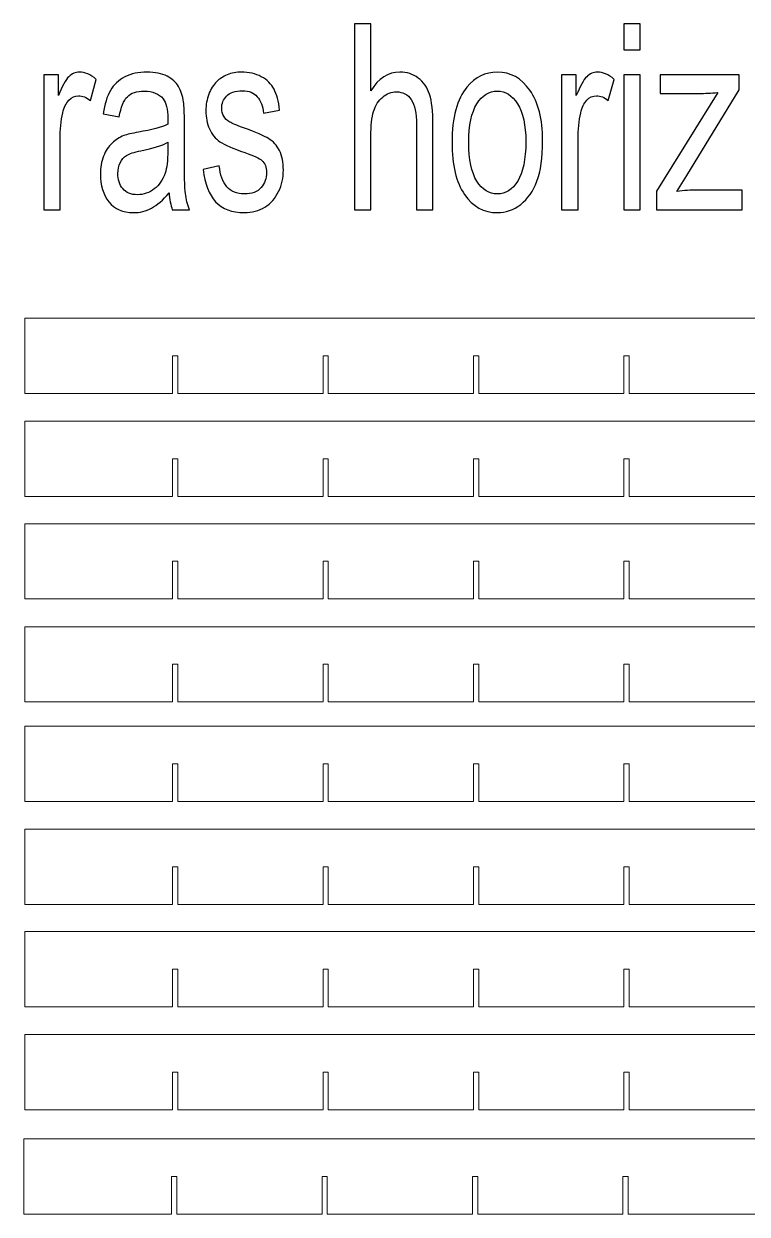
# Model space of a CAD drawing. Header units: millimetres. Extents: x -2444 to 3336, y -980 to 1690.
# Drawn here: x 0 to 481, y 807 to 1598 of the extents above; entities that cross this region are included whole.
import ezdxf

# ---------------------------------------------------------------- set-up
doc = ezdxf.new("R2010")
doc.units = ezdxf.units.MM
doc.header["$MEASUREMENT"] = 0
doc.layers.add('Camada 1', color=7, linetype='Continuous')

msp = doc.modelspace()

# ---------------------------------------------------------------- linework, layer by layer
at = {"layer": 'Camada 1', "color": 250}
for points, knots in [([(219.6693, 1474.3591), (219.6693, 1474.3591), (219.6693, 1597.9827), (219.6693, 1597.9827), (219.6693, 1597.9827), (219.6693, 1597.9827), (230.5703, 1597.9827), (230.5703, 1597.9827), (230.5703, 1597.9827), (230.5703, 1597.9827), (230.5703, 1553.4943), (230.5703, 1553.4943), (230.5703, 1553.4943), (235.6287, 1561.7532), (242.0083, 1565.8682), (249.7299, 1565.8682), (249.7299, 1565.8682), (254.4578, 1565.8682), (258.5664, 1564.5733), (262.0762, 1561.9546), (262.0762, 1561.9546), (265.5654, 1559.336), (268.0636, 1555.7389), (269.5708, 1551.1347), (269.5708, 1551.1347), (271.0779, 1546.5304), (271.8211, 1539.8255), (271.8211, 1531.0775), (271.8211, 1531.0775), (271.8211, 1531.0775), (271.8211, 1474.3591), (271.8211, 1474.3591), (271.8211, 1474.3591), (271.8211, 1474.3591), (260.92, 1474.3591), (260.92, 1474.3591), (260.92, 1474.3591), (260.92, 1474.3591), (260.92, 1531.0199), (260.92, 1531.0199), (260.92, 1531.0199), (260.92, 1538.5881), (259.7432, 1544.1132), (257.4102, 1547.5664), (257.4102, 1547.5664), (255.0566, 1551.0196), (251.7532, 1552.7462), (247.4588, 1552.7462), (247.4588, 1552.7462), (244.2587, 1552.7462), (241.2444, 1551.5951), (238.4159, 1549.2642), (238.4159, 1549.2642), (235.5873, 1546.9333), (233.5847, 1543.7679), (232.3666, 1539.768), (232.3666, 1539.768), (231.1691, 1535.7968), (230.5703, 1530.3005), (230.5703, 1523.2791), (230.5703, 1523.2791), (230.5703, 1523.2791), (230.5703, 1474.3591), (230.5703, 1474.3591), (230.5703, 1474.3591), (230.5703, 1474.3591), (219.6693, 1474.3591), (219.6693, 1474.3591)], [0, 0, 0, 0, 0.05555556, 0.05555556, 0.05555556, 0.05555556, 0.11111111, 0.11111111, 0.11111111, 0.11111111, 0.16666667, 0.16666667, 0.16666667, 0.16666667, 0.22222222, 0.22222222, 0.22222222, 0.22222222, 0.27777778, 0.27777778, 0.27777778, 0.27777778, 0.33333333, 0.33333333, 0.33333333, 0.33333333, 0.38888889, 0.38888889, 0.38888889, 0.38888889, 0.44444444, 0.44444444, 0.44444444, 0.44444444, 0.5, 0.5, 0.5, 0.5, 0.55555556, 0.55555556, 0.55555556, 0.55555556, 0.61111111, 0.61111111, 0.61111111, 0.61111111, 0.66666667, 0.66666667, 0.66666667, 0.66666667, 0.72222222, 0.72222222, 0.72222222, 0.72222222, 0.77777778, 0.77777778, 0.77777778, 0.77777778, 0.83333333, 0.83333333, 0.83333333, 0.83333333, 0.88888889, 0.88888889, 0.88888889, 0.88888889, 1, 1, 1, 1]), ([(398.7116, 1580.7169), (398.7116, 1580.7169), (398.7116, 1597.9827), (398.7116, 1597.9827), (398.7116, 1597.9827), (398.7116, 1597.9827), (409.6127, 1597.9827), (409.6127, 1597.9827), (409.6127, 1597.9827), (409.6127, 1597.9827), (409.6127, 1580.7169), (409.6127, 1580.7169), (409.6127, 1580.7169), (409.6127, 1580.7169), (398.7116, 1580.7169), (398.7116, 1580.7169)], [0, 0, 0, 0, 0.2, 0.2, 0.2, 0.2, 0.4, 0.4, 0.4, 0.4, 0.6, 0.6, 0.6, 0.6, 1, 1, 1, 1]), ([(13.0438, 1474.3591), (13.0438, 1474.3591), (13.0438, 1563.969), (13.0438, 1563.969), (13.0438, 1563.969), (13.0438, 1563.969), (22.8301, 1563.969), (22.8301, 1563.969), (22.8301, 1563.969), (22.8301, 1563.969), (22.8301, 1550.2426), (22.8301, 1550.2426), (22.8301, 1550.2426), (25.3282, 1556.6022), (27.6406, 1560.8036), (29.7671, 1562.8179), (29.7671, 1562.8179), (31.8936, 1564.861), (34.2267, 1565.8682), (36.7661, 1565.8682), (36.7661, 1565.8682), (40.4411, 1565.8682), (44.178, 1564.2567), (47.9769, 1561.0625), (47.9769, 1561.0625), (47.9769, 1561.0625), (44.0954, 1547.0484), (44.0954, 1547.0484), (44.0954, 1547.0484), (41.4527, 1549.1203), (38.81, 1550.1563), (36.1673, 1550.1563), (36.1673, 1550.1563), (33.793, 1550.1563), (31.6666, 1549.1491), (29.7877, 1547.1635), (29.7877, 1547.1635), (27.909, 1545.1779), (26.567, 1542.4154), (25.7618, 1538.8759), (25.7618, 1538.8759), (24.5437, 1533.4947), (23.9449, 1527.5955), (23.9449, 1521.1784), (23.9449, 1521.1784), (23.9449, 1521.1784), (23.9449, 1474.3591), (23.9449, 1474.3591), (23.9449, 1474.3591), (23.9449, 1474.3591), (13.0438, 1474.3591), (13.0438, 1474.3591)], [0, 0, 0, 0, 0.07142857, 0.07142857, 0.07142857, 0.07142857, 0.14285714, 0.14285714, 0.14285714, 0.14285714, 0.21428571, 0.21428571, 0.21428571, 0.21428571, 0.28571429, 0.28571429, 0.28571429, 0.28571429, 0.35714286, 0.35714286, 0.35714286, 0.35714286, 0.42857143, 0.42857143, 0.42857143, 0.42857143, 0.5, 0.5, 0.5, 0.5, 0.57142857, 0.57142857, 0.57142857, 0.57142857, 0.64285714, 0.64285714, 0.64285714, 0.64285714, 0.71428571, 0.71428571, 0.71428571, 0.71428571, 0.78571429, 0.78571429, 0.78571429, 0.78571429, 0.85714286, 0.85714286, 0.85714286, 0.85714286, 1, 1, 1, 1]), ([(96.4125, 1485.5819), (92.3658, 1480.7762), (88.4637, 1477.4094), (84.7268, 1475.4238), (84.7268, 1475.4238), (80.9899, 1473.4383), (76.9845, 1472.4599), (72.6901, 1472.4599), (72.6901, 1472.4599), (65.6292, 1472.4599), (60.1993, 1474.8483), (56.4004, 1479.654), (56.4004, 1479.654), (52.6015, 1484.4309), (50.7021, 1490.5602), (50.7021, 1498.0133), (50.7021, 1498.0133), (50.7021, 1502.3874), (51.4248, 1506.3873), (52.8494, 1510.0131), (52.8494, 1510.0131), (54.2945, 1513.639), (56.1734, 1516.5166), (58.4857, 1518.7036), (58.4857, 1518.7036), (60.8187, 1520.8906), (63.4201, 1522.5597), (66.3312, 1523.6819), (66.3312, 1523.6819), (68.4783, 1524.4589), (71.7198, 1525.2071), (76.0348, 1525.9553), (76.0348, 1525.9553), (84.83, 1527.3941), (91.3336, 1529.1495), (95.4834, 1531.1638), (95.4834, 1531.1638), (95.5247, 1533.2357), (95.5453, 1534.5594), (95.5453, 1535.1062), (95.5453, 1535.1062), (95.5453, 1541.2643), (94.513, 1545.6096), (92.4484, 1548.1419), (92.4484, 1548.1419), (89.6612, 1551.5663), (85.5113, 1553.2641), (80.0195, 1553.2641), (80.0195, 1553.2641), (74.8786, 1553.2641), (71.0798, 1551.998), (68.6435, 1549.4944), (68.6435, 1549.4944), (66.1867, 1546.9909), (64.3905, 1542.5593), (63.2136, 1536.1709), (63.2136, 1536.1709), (63.2136, 1536.1709), (52.5603, 1538.2428), (52.5603, 1538.2428), (52.5603, 1538.2428), (53.5307, 1544.6024), (55.1204, 1549.7534), (57.3501, 1553.667), (57.3501, 1553.667), (59.5799, 1557.5806), (62.8007, 1560.5733), (67.0125, 1562.7028), (67.0125, 1562.7028), (71.2036, 1564.8035), (76.0967, 1565.8682), (81.6299, 1565.8682), (81.6299, 1565.8682), (87.1218, 1565.8682), (91.602, 1564.9761), (95.0498, 1563.1632), (95.0498, 1563.1632), (98.477, 1561.3503), (101.0165, 1559.1057), (102.6269, 1556.372), (102.6269, 1556.372), (104.2373, 1553.6382), (105.3729, 1550.185), (106.0335, 1546.0125), (106.0335, 1546.0125), (106.3845, 1543.4226), (106.5703, 1538.7608), (106.5703, 1532.0559), (106.5703, 1532.0559), (106.5703, 1532.0559), (106.5703, 1511.9124), (106.5703, 1511.9124), (106.5703, 1511.9124), (106.5703, 1497.8407), (106.7974, 1488.9488), (107.2516, 1485.179), (107.2516, 1485.179), (107.6852, 1481.4093), (108.5936, 1477.8123), (109.915, 1474.3591), (109.915, 1474.3591), (109.915, 1474.3591), (98.5184, 1474.3591), (98.5184, 1474.3591), (98.5184, 1474.3591), (97.4241, 1477.5533), (96.7221, 1481.2942), (96.4125, 1485.5819)], [0, 0, 0, 0, 0.03571429, 0.03571429, 0.03571429, 0.03571429, 0.07142857, 0.07142857, 0.07142857, 0.07142857, 0.10714286, 0.10714286, 0.10714286, 0.10714286, 0.14285714, 0.14285714, 0.14285714, 0.14285714, 0.17857143, 0.17857143, 0.17857143, 0.17857143, 0.21428571, 0.21428571, 0.21428571, 0.21428571, 0.25, 0.25, 0.25, 0.25, 0.28571429, 0.28571429, 0.28571429, 0.28571429, 0.32142857, 0.32142857, 0.32142857, 0.32142857, 0.35714286, 0.35714286, 0.35714286, 0.35714286, 0.39285714, 0.39285714, 0.39285714, 0.39285714, 0.42857143, 0.42857143, 0.42857143, 0.42857143, 0.46428571, 0.46428571, 0.46428571, 0.46428571, 0.5, 0.5, 0.5, 0.5, 0.53571429, 0.53571429, 0.53571429, 0.53571429, 0.57142857, 0.57142857, 0.57142857, 0.57142857, 0.60714286, 0.60714286, 0.60714286, 0.60714286, 0.64285714, 0.64285714, 0.64285714, 0.64285714, 0.67857143, 0.67857143, 0.67857143, 0.67857143, 0.71428571, 0.71428571, 0.71428571, 0.71428571, 0.75, 0.75, 0.75, 0.75, 0.78571429, 0.78571429, 0.78571429, 0.78571429, 0.82142857, 0.82142857, 0.82142857, 0.82142857, 0.85714286, 0.85714286, 0.85714286, 0.85714286, 0.89285714, 0.89285714, 0.89285714, 0.89285714, 0.92857143, 0.92857143, 0.92857143, 0.92857143, 1, 1, 1, 1]), ([(118.9785, 1501.1212), (118.9785, 1501.1212), (129.7558, 1503.5384), (129.7558, 1503.5384), (129.7558, 1503.5384), (130.3545, 1497.5241), (132.0475, 1492.9199), (134.8141, 1489.6969), (134.8141, 1489.6969), (137.5806, 1486.5028), (141.4621, 1484.8913), (146.4171, 1484.8913), (146.4171, 1484.8913), (151.4341, 1484.8913), (155.1504, 1486.3013), (157.5867, 1489.1502), (157.5867, 1489.1502), (160.0022, 1491.9703), (161.2203, 1495.3084), (161.2203, 1499.1356), (161.2203, 1499.1356), (161.2203, 1502.56), (160.1261, 1505.265), (157.9583, 1507.2218), (157.9583, 1507.2218), (156.4305, 1508.5743), (152.7141, 1510.2721), (146.8094, 1512.3728), (146.8094, 1512.3728), (138.8401, 1515.1641), (133.3276, 1517.5813), (130.2307, 1519.6245), (130.2307, 1519.6245), (127.1544, 1521.6964), (124.8214, 1524.5165), (123.2317, 1528.1423), (123.2317, 1528.1423), (121.6419, 1531.7393), (120.8367, 1535.7393), (120.8367, 1540.1133), (120.8367, 1540.1133), (120.8367, 1544.1132), (121.4973, 1547.7966), (122.7981, 1551.1922), (122.7981, 1551.1922), (124.1195, 1554.5878), (125.895, 1557.4079), (128.1454, 1559.6525), (128.1454, 1559.6525), (129.8383, 1561.3791), (132.1507, 1562.8467), (135.0618, 1564.0553), (135.0618, 1564.0553), (137.9935, 1565.2639), (141.1111, 1565.8682), (144.4558, 1565.8682), (144.4558, 1565.8682), (149.4934, 1565.8682), (153.9117, 1564.861), (157.7105, 1562.8179), (157.7105, 1562.8179), (161.53, 1560.8036), (164.3379, 1558.041), (166.1547, 1554.5878), (166.1547, 1554.5878), (167.951, 1551.1059), (169.2103, 1546.4729), (169.8916, 1540.66), (169.8916, 1540.66), (169.8916, 1540.66), (159.2383, 1538.5881), (159.2383, 1538.5881), (159.2383, 1538.5881), (158.7634, 1543.2499), (157.3595, 1546.9045), (155.0472, 1549.5232), (155.0472, 1549.5232), (152.7348, 1552.1418), (149.4727, 1553.4368), (145.2403, 1553.4368), (145.2403, 1553.4368), (140.2646, 1553.4368), (136.6928, 1552.2857), (134.5663, 1549.9836), (134.5663, 1549.9836), (132.4398, 1547.6815), (131.3662, 1544.9765), (131.3662, 1541.8974), (131.3662, 1541.8974), (131.3662, 1539.9406), (131.7997, 1538.1565), (132.6875, 1536.5738), (132.6875, 1536.5738), (133.5753, 1534.9623), (134.9586, 1533.6098), (136.858, 1532.5451), (136.858, 1532.5451), (137.9523, 1531.9696), (141.1318, 1530.6746), (146.4584, 1528.6603), (146.4584, 1528.6603), (154.1387, 1525.8114), (159.5067, 1523.4517), (162.5623, 1521.6388), (162.5623, 1521.6388), (165.6179, 1519.8259), (168.0129, 1517.1497), (169.7471, 1513.6965), (169.7471, 1513.6965), (171.5021, 1510.2146), (172.3692, 1505.8981), (172.3692, 1500.7183), (172.3692, 1500.7183), (172.3692, 1495.6825), (171.3162, 1490.9343), (169.1897, 1486.474), (169.1897, 1486.474), (167.0632, 1482.0136), (164.0076, 1478.5605), (160.0229, 1476.1145), (160.0229, 1476.1145), (156.0176, 1473.6685), (151.496, 1472.4599), (146.4584, 1472.4599), (146.4584, 1472.4599), (138.1174, 1472.4599), (131.7378, 1474.8771), (127.3609, 1479.6827), (127.3609, 1479.6827), (122.9839, 1484.5172), (120.1967, 1491.6537), (118.9785, 1501.1212)], [0, 0, 0, 0, 0.02941176, 0.02941176, 0.02941176, 0.02941176, 0.05882353, 0.05882353, 0.05882353, 0.05882353, 0.08823529, 0.08823529, 0.08823529, 0.08823529, 0.11764706, 0.11764706, 0.11764706, 0.11764706, 0.14705882, 0.14705882, 0.14705882, 0.14705882, 0.17647059, 0.17647059, 0.17647059, 0.17647059, 0.20588235, 0.20588235, 0.20588235, 0.20588235, 0.23529412, 0.23529412, 0.23529412, 0.23529412, 0.26470588, 0.26470588, 0.26470588, 0.26470588, 0.29411765, 0.29411765, 0.29411765, 0.29411765, 0.32352941, 0.32352941, 0.32352941, 0.32352941, 0.35294118, 0.35294118, 0.35294118, 0.35294118, 0.38235294, 0.38235294, 0.38235294, 0.38235294, 0.41176471, 0.41176471, 0.41176471, 0.41176471, 0.44117647, 0.44117647, 0.44117647, 0.44117647, 0.47058824, 0.47058824, 0.47058824, 0.47058824, 0.5, 0.5, 0.5, 0.5, 0.52941176, 0.52941176, 0.52941176, 0.52941176, 0.55882353, 0.55882353, 0.55882353, 0.55882353, 0.58823529, 0.58823529, 0.58823529, 0.58823529, 0.61764706, 0.61764706, 0.61764706, 0.61764706, 0.64705882, 0.64705882, 0.64705882, 0.64705882, 0.67647059, 0.67647059, 0.67647059, 0.67647059, 0.70588235, 0.70588235, 0.70588235, 0.70588235, 0.73529412, 0.73529412, 0.73529412, 0.73529412, 0.76470588, 0.76470588, 0.76470588, 0.76470588, 0.79411765, 0.79411765, 0.79411765, 0.79411765, 0.82352941, 0.82352941, 0.82352941, 0.82352941, 0.85294118, 0.85294118, 0.85294118, 0.85294118, 0.88235294, 0.88235294, 0.88235294, 0.88235294, 0.91176471, 0.91176471, 0.91176471, 0.91176471, 0.94117647, 0.94117647, 0.94117647, 0.94117647, 1, 1, 1, 1]), ([(284.4771, 1519.164), (284.4771, 1535.7105), (287.7805, 1547.9693), (294.4079, 1555.9403), (294.4079, 1555.9403), (299.9204, 1562.5589), (306.6716, 1565.8682), (314.6204, 1565.8682), (314.6204, 1565.8682), (323.4362, 1565.8682), (330.6624, 1561.8395), (336.2781, 1553.7821), (336.2781, 1553.7821), (341.8731, 1545.7535), (344.681, 1534.617), (344.681, 1520.4302), (344.681, 1520.4302), (344.681, 1508.9196), (343.4422, 1499.8838), (340.9647, 1493.294), (340.9647, 1493.294), (338.4871, 1486.7042), (334.8741, 1481.582), (330.1255, 1477.9274), (330.1255, 1477.9274), (325.3976, 1474.2728), (320.2154, 1472.4599), (314.6204, 1472.4599), (314.6204, 1472.4599), (305.6187, 1472.4599), (298.3513, 1476.4598), (292.7975, 1484.4884), (292.7975, 1484.4884), (287.2437, 1492.517), (284.4771, 1504.0852), (284.4771, 1519.164)], [0, 0, 0, 0, 0.1, 0.1, 0.1, 0.1, 0.2, 0.2, 0.2, 0.2, 0.3, 0.3, 0.3, 0.3, 0.4, 0.4, 0.4, 0.4, 0.5, 0.5, 0.5, 0.5, 0.6, 0.6, 0.6, 0.6, 0.7, 0.7, 0.7, 0.7, 0.8, 0.8, 0.8, 0.8, 1, 1, 1, 1]), ([(357.337, 1474.3591), (357.337, 1474.3591), (357.337, 1563.969), (357.337, 1563.969), (357.337, 1563.969), (357.337, 1563.969), (367.1232, 1563.969), (367.1232, 1563.969), (367.1232, 1563.969), (367.1232, 1563.969), (367.1232, 1550.2426), (367.1232, 1550.2426), (367.1232, 1550.2426), (369.6214, 1556.6022), (371.9338, 1560.8036), (374.0602, 1562.8179), (374.0602, 1562.8179), (376.1868, 1564.861), (378.5198, 1565.8682), (381.0593, 1565.8682), (381.0593, 1565.8682), (384.7343, 1565.8682), (388.4712, 1564.2567), (392.2701, 1561.0625), (392.2701, 1561.0625), (392.2701, 1561.0625), (388.3886, 1547.0484), (388.3886, 1547.0484), (388.3886, 1547.0484), (385.7459, 1549.1203), (383.1032, 1550.1563), (380.4605, 1550.1563), (380.4605, 1550.1563), (378.0862, 1550.1563), (375.9597, 1549.1491), (374.0809, 1547.1635), (374.0809, 1547.1635), (372.2022, 1545.1779), (370.8601, 1542.4154), (370.0549, 1538.8759), (370.0549, 1538.8759), (368.8368, 1533.4947), (368.2381, 1527.5955), (368.2381, 1521.1784), (368.2381, 1521.1784), (368.2381, 1521.1784), (368.2381, 1474.3591), (368.2381, 1474.3591), (368.2381, 1474.3591), (368.2381, 1474.3591), (357.337, 1474.3591), (357.337, 1474.3591)], [0, 0, 0, 0, 0.07142857, 0.07142857, 0.07142857, 0.07142857, 0.14285714, 0.14285714, 0.14285714, 0.14285714, 0.21428571, 0.21428571, 0.21428571, 0.21428571, 0.28571429, 0.28571429, 0.28571429, 0.28571429, 0.35714286, 0.35714286, 0.35714286, 0.35714286, 0.42857143, 0.42857143, 0.42857143, 0.42857143, 0.5, 0.5, 0.5, 0.5, 0.57142857, 0.57142857, 0.57142857, 0.57142857, 0.64285714, 0.64285714, 0.64285714, 0.64285714, 0.71428571, 0.71428571, 0.71428571, 0.71428571, 0.78571429, 0.78571429, 0.78571429, 0.78571429, 0.85714286, 0.85714286, 0.85714286, 0.85714286, 1, 1, 1, 1]), ([(398.7116, 1474.3591), (398.7116, 1474.3591), (398.7116, 1563.969), (398.7116, 1563.969), (398.7116, 1563.969), (398.7116, 1563.969), (409.6127, 1563.969), (409.6127, 1563.969), (409.6127, 1563.969), (409.6127, 1563.969), (409.6127, 1474.3591), (409.6127, 1474.3591), (409.6127, 1474.3591), (409.6127, 1474.3591), (398.7116, 1474.3591), (398.7116, 1474.3591)], [0, 0, 0, 0, 0.2, 0.2, 0.2, 0.2, 0.4, 0.4, 0.4, 0.4, 0.6, 0.6, 0.6, 0.6, 1, 1, 1, 1]), ([(420.4725, 1474.3591), (420.4725, 1474.3591), (420.4725, 1486.733), (420.4725, 1486.733), (420.4725, 1486.733), (420.4725, 1486.733), (461.1865, 1552.2282), (461.1865, 1552.2282), (461.1865, 1552.2282), (456.5618, 1551.8829), (452.4945, 1551.7102), (448.9847, 1551.7102), (448.9847, 1551.7102), (448.9847, 1551.7102), (422.95, 1551.7102), (422.95, 1551.7102), (422.95, 1551.7102), (422.95, 1551.7102), (422.95, 1563.969), (422.95, 1563.969), (422.95, 1563.969), (422.95, 1563.969), (475.3497, 1563.969), (475.3497, 1563.969), (475.3497, 1563.969), (475.3497, 1563.969), (475.3497, 1553.9835), (475.3497, 1553.9835), (475.3497, 1553.9835), (475.3497, 1553.9835), (440.4992, 1497.1788), (440.4992, 1497.1788), (440.4992, 1497.1788), (440.4992, 1497.1788), (433.8305, 1486.6179), (433.8305, 1486.6179), (433.8305, 1486.6179), (438.7236, 1487.1934), (443.307, 1487.4812), (447.5807, 1487.4812), (447.5807, 1487.4812), (447.5807, 1487.4812), (477.3317, 1487.4812), (477.3317, 1487.4812), (477.3317, 1487.4812), (477.3317, 1487.4812), (477.3317, 1474.3591), (477.3317, 1474.3591), (477.3317, 1474.3591), (477.3317, 1474.3591), (420.4725, 1474.3591), (420.4725, 1474.3591)], [0, 0, 0, 0, 0.07142857, 0.07142857, 0.07142857, 0.07142857, 0.14285714, 0.14285714, 0.14285714, 0.14285714, 0.21428571, 0.21428571, 0.21428571, 0.21428571, 0.28571429, 0.28571429, 0.28571429, 0.28571429, 0.35714286, 0.35714286, 0.35714286, 0.35714286, 0.42857143, 0.42857143, 0.42857143, 0.42857143, 0.5, 0.5, 0.5, 0.5, 0.57142857, 0.57142857, 0.57142857, 0.57142857, 0.64285714, 0.64285714, 0.64285714, 0.64285714, 0.71428571, 0.71428571, 0.71428571, 0.71428571, 0.78571429, 0.78571429, 0.78571429, 0.78571429, 0.85714286, 0.85714286, 0.85714286, 0.85714286, 1, 1, 1, 1]), ([(295.626, 1519.1353), (295.626, 1507.6822), (297.4222, 1499.1068), (301.0146, 1493.4379), (301.0146, 1493.4379), (304.6277, 1487.7401), (309.1492, 1484.8913), (314.6204, 1484.8913), (314.6204, 1484.8913), (320.0296, 1484.8913), (324.5305, 1487.7401), (328.1435, 1493.4667), (328.1435, 1493.4667), (331.7359, 1499.1932), (333.5321, 1507.9124), (333.5321, 1519.6245), (333.5321, 1519.6245), (333.5321, 1530.6746), (331.7153, 1539.0486), (328.1022, 1544.7175), (328.1022, 1544.7175), (324.4892, 1550.4153), (319.9883, 1553.2641), (314.6204, 1553.2641), (314.6204, 1553.2641), (309.1492, 1553.2641), (304.6277, 1550.444), (301.0146, 1544.7751), (301.0146, 1544.7751), (297.4222, 1539.1061), (295.626, 1530.5595), (295.626, 1519.1353)], [0, 0, 0, 0, 0.11111111, 0.11111111, 0.11111111, 0.11111111, 0.22222222, 0.22222222, 0.22222222, 0.22222222, 0.33333333, 0.33333333, 0.33333333, 0.33333333, 0.44444444, 0.44444444, 0.44444444, 0.44444444, 0.55555556, 0.55555556, 0.55555556, 0.55555556, 0.66666667, 0.66666667, 0.66666667, 0.66666667, 0.77777778, 0.77777778, 0.77777778, 0.77777778, 1, 1, 1, 1]), ([(95.5453, 1519.2504), (91.5813, 1517.0058), (85.6353, 1515.1066), (77.7071, 1513.5526), (77.7071, 1513.5526), (73.2063, 1512.6606), (70.0268, 1511.6534), (68.1687, 1510.5311), (68.1687, 1510.5311), (66.3105, 1509.4088), (64.8859, 1507.7686), (63.8743, 1505.6391), (63.8743, 1505.6391), (62.8626, 1503.4809), (62.3465, 1501.0924), (62.3465, 1498.445), (62.3465, 1498.445), (62.3465, 1494.4451), (63.4408, 1491.0782), (65.6499, 1488.402), (65.6499, 1488.402), (67.859, 1485.7258), (71.0798, 1484.3733), (75.3122, 1484.3733), (75.3122, 1484.3733), (79.5034, 1484.3733), (83.2403, 1485.6395), (86.523, 1488.2006), (86.523, 1488.2006), (89.7851, 1490.7329), (92.2007, 1494.2149), (93.7284, 1498.6176), (93.7284, 1498.6176), (94.9053, 1502.042), (95.4834, 1507.0779), (95.4834, 1513.7253), (95.4834, 1513.7253), (95.4834, 1513.7253), (95.5453, 1519.2504), (95.5453, 1519.2504)], [0, 0, 0, 0, 0.09090909, 0.09090909, 0.09090909, 0.09090909, 0.18181818, 0.18181818, 0.18181818, 0.18181818, 0.27272727, 0.27272727, 0.27272727, 0.27272727, 0.36363636, 0.36363636, 0.36363636, 0.36363636, 0.45454545, 0.45454545, 0.45454545, 0.45454545, 0.54545455, 0.54545455, 0.54545455, 0.54545455, 0.63636364, 0.63636364, 0.63636364, 0.63636364, 0.72727273, 0.72727273, 0.72727273, 0.72727273, 0.81818182, 0.81818182, 0.81818182, 0.81818182, 1, 1, 1, 1])]:
    msp.add_open_spline(points, degree=3, knots=knots, dxfattribs=at)
at = {"layer": 'Camada 1', "lineweight": 15}
for points in [[(503.8728, 1402.3008), (503.8728, 1402.3008), (0.4873, 1402.301), (0.4873, 1402.301)], [(0.4873, 1402.301), (0.4873, 1402.301), (0.4873, 1352.301), (0.4873, 1352.301)], [(98.7373, 1377.301), (98.7373, 1377.301), (98.7373, 1352.301), (98.7373, 1352.301)], [(102.2373, 1377.301), (102.2373, 1377.301), (98.7373, 1377.301), (98.7373, 1377.301)], [(102.2373, 1352.301), (102.2373, 1352.301), (102.2373, 1377.301), (102.2373, 1377.301)], [(198.7373, 1377.301), (198.7373, 1377.301), (198.7373, 1352.301), (198.7373, 1352.301)], [(202.2373, 1377.301), (202.2373, 1377.301), (198.7373, 1377.301), (198.7373, 1377.301)], [(202.2373, 1352.301), (202.2373, 1352.301), (202.2373, 1377.301), (202.2373, 1377.301)], [(298.7373, 1377.301), (298.7373, 1377.301), (298.7373, 1352.301), (298.7373, 1352.301)], [(302.2373, 1377.301), (302.2373, 1377.301), (298.7373, 1377.301), (298.7373, 1377.301)], [(302.2373, 1352.301), (302.2373, 1352.301), (302.2373, 1377.301), (302.2373, 1377.301)], [(398.7373, 1377.301), (398.7373, 1377.301), (398.7373, 1352.301), (398.7373, 1352.301)], [(402.2373, 1377.301), (402.2373, 1377.301), (398.7373, 1377.301), (398.7373, 1377.301)], [(402.2373, 1352.301), (402.2373, 1352.301), (402.2373, 1377.301), (402.2373, 1377.301)], [(0.4873, 1352.301), (0.4873, 1352.301), (98.7373, 1352.301), (98.7373, 1352.301)], [(102.2373, 1352.301), (102.2373, 1352.301), (198.7373, 1352.301), (198.7373, 1352.301)], [(202.2373, 1352.301), (202.2373, 1352.301), (298.7373, 1352.301), (298.7373, 1352.301)], [(302.2373, 1352.301), (302.2373, 1352.301), (398.7373, 1352.301), (398.7373, 1352.301)], [(402.2373, 1352.301), (402.2373, 1352.301), (500.4315, 1352.301), (500.4315, 1352.301)], [(503.873, 1333.8193), (503.873, 1333.8193), (0.4875, 1333.8195), (0.4875, 1333.8195)], [(0.4875, 1333.8195), (0.4875, 1333.8195), (0.4875, 1283.8195), (0.4875, 1283.8195)], [(98.7375, 1308.8195), (98.7375, 1308.8195), (98.7375, 1283.8195), (98.7375, 1283.8195)], [(102.2375, 1308.8195), (102.2375, 1308.8195), (98.7375, 1308.8195), (98.7375, 1308.8195)], [(102.2375, 1283.8195), (102.2375, 1283.8195), (102.2375, 1308.8195), (102.2375, 1308.8195)], [(198.7375, 1308.8195), (198.7375, 1308.8195), (198.7375, 1283.8195), (198.7375, 1283.8195)], [(202.2375, 1308.8195), (202.2375, 1308.8195), (198.7375, 1308.8195), (198.7375, 1308.8195)], [(202.2375, 1283.8195), (202.2375, 1283.8195), (202.2375, 1308.8195), (202.2375, 1308.8195)], [(298.7375, 1308.8195), (298.7375, 1308.8195), (298.7375, 1283.8195), (298.7375, 1283.8195)], [(302.2375, 1308.8195), (302.2375, 1308.8195), (298.7375, 1308.8195), (298.7375, 1308.8195)], [(302.2375, 1283.8195), (302.2375, 1283.8195), (302.2375, 1308.8195), (302.2375, 1308.8195)], [(398.7375, 1308.8195), (398.7375, 1308.8195), (398.7375, 1283.8195), (398.7375, 1283.8195)], [(402.2375, 1308.8195), (402.2375, 1308.8195), (398.7375, 1308.8195), (398.7375, 1308.8195)], [(402.2375, 1283.8195), (402.2375, 1283.8195), (402.2375, 1308.8195), (402.2375, 1308.8195)], [(0.4875, 1283.8195), (0.4875, 1283.8195), (98.7375, 1283.8195), (98.7375, 1283.8195)], [(102.2375, 1283.8195), (102.2375, 1283.8195), (198.7375, 1283.8195), (198.7375, 1283.8195)], [(202.2375, 1283.8195), (202.2375, 1283.8195), (298.7375, 1283.8195), (298.7375, 1283.8195)], [(302.2375, 1283.8195), (302.2375, 1283.8195), (398.7375, 1283.8195), (398.7375, 1283.8195)], [(402.2375, 1283.8195), (402.2375, 1283.8195), (500.4317, 1283.8195), (500.4317, 1283.8195)], [(503.873, 1265.6991), (503.873, 1265.6991), (0.4875, 1265.6993), (0.4875, 1265.6993)], [(0.4875, 1265.6993), (0.4875, 1265.6993), (0.4875, 1215.6993), (0.4875, 1215.6993)], [(98.7375, 1240.6993), (98.7375, 1240.6993), (98.7375, 1215.6993), (98.7375, 1215.6993)], [(102.2375, 1240.6993), (102.2375, 1240.6993), (98.7375, 1240.6993), (98.7375, 1240.6993)], [(102.2375, 1215.6993), (102.2375, 1215.6993), (102.2375, 1240.6993), (102.2375, 1240.6993)], [(198.7375, 1240.6993), (198.7375, 1240.6993), (198.7375, 1215.6993), (198.7375, 1215.6993)], [(202.2375, 1240.6993), (202.2375, 1240.6993), (198.7375, 1240.6993), (198.7375, 1240.6993)], [(202.2375, 1215.6993), (202.2375, 1215.6993), (202.2375, 1240.6993), (202.2375, 1240.6993)], [(298.7375, 1240.6993), (298.7375, 1240.6993), (298.7375, 1215.6993), (298.7375, 1215.6993)], [(302.2375, 1240.6993), (302.2375, 1240.6993), (298.7375, 1240.6993), (298.7375, 1240.6993)], [(302.2375, 1215.6993), (302.2375, 1215.6993), (302.2375, 1240.6993), (302.2375, 1240.6993)], [(398.7375, 1240.6993), (398.7375, 1240.6993), (398.7375, 1215.6993), (398.7375, 1215.6993)], [(402.2375, 1240.6993), (402.2375, 1240.6993), (398.7375, 1240.6993), (398.7375, 1240.6993)], [(402.2375, 1215.6993), (402.2375, 1215.6993), (402.2375, 1240.6993), (402.2375, 1240.6993)], [(0.4875, 1215.6993), (0.4875, 1215.6993), (98.7375, 1215.6993), (98.7375, 1215.6993)], [(102.2375, 1215.6993), (102.2375, 1215.6993), (198.7375, 1215.6993), (198.7375, 1215.6993)], [(202.2375, 1215.6993), (202.2375, 1215.6993), (298.7375, 1215.6993), (298.7375, 1215.6993)], [(302.2375, 1215.6993), (302.2375, 1215.6993), (398.7375, 1215.6993), (398.7375, 1215.6993)], [(402.2375, 1215.6993), (402.2375, 1215.6993), (500.4317, 1215.6993), (500.4317, 1215.6993)], [(503.8732, 1197.2176), (503.8732, 1197.2176), (0.4877, 1197.2178), (0.4877, 1197.2178)], [(0.4877, 1197.2178), (0.4877, 1197.2178), (0.4877, 1147.2178), (0.4877, 1147.2178)], [(98.7377, 1172.2178), (98.7377, 1172.2178), (98.7377, 1147.2178), (98.7377, 1147.2178)], [(102.2377, 1172.2178), (102.2377, 1172.2178), (98.7377, 1172.2178), (98.7377, 1172.2178)], [(102.2377, 1147.2178), (102.2377, 1147.2178), (102.2377, 1172.2178), (102.2377, 1172.2178)], [(198.7377, 1172.2178), (198.7377, 1172.2178), (198.7377, 1147.2178), (198.7377, 1147.2178)], [(202.2377, 1172.2178), (202.2377, 1172.2178), (198.7377, 1172.2178), (198.7377, 1172.2178)], [(202.2377, 1147.2178), (202.2377, 1147.2178), (202.2377, 1172.2178), (202.2377, 1172.2178)], [(298.7377, 1172.2178), (298.7377, 1172.2178), (298.7377, 1147.2178), (298.7377, 1147.2178)], [(302.2377, 1172.2178), (302.2377, 1172.2178), (298.7377, 1172.2178), (298.7377, 1172.2178)], [(302.2377, 1147.2178), (302.2377, 1147.2178), (302.2377, 1172.2178), (302.2377, 1172.2178)], [(398.7377, 1172.2178), (398.7377, 1172.2178), (398.7377, 1147.2178), (398.7377, 1147.2178)], [(402.2377, 1172.2178), (402.2377, 1172.2178), (398.7377, 1172.2178), (398.7377, 1172.2178)], [(402.2377, 1147.2178), (402.2377, 1147.2178), (402.2377, 1172.2178), (402.2377, 1172.2178)], [(0.4877, 1147.2178), (0.4877, 1147.2178), (98.7377, 1147.2178), (98.7377, 1147.2178)], [(102.2377, 1147.2178), (102.2377, 1147.2178), (198.7377, 1147.2178), (198.7377, 1147.2178)], [(202.2377, 1147.2178), (202.2377, 1147.2178), (298.7377, 1147.2178), (298.7377, 1147.2178)], [(302.2377, 1147.2178), (302.2377, 1147.2178), (398.7377, 1147.2178), (398.7377, 1147.2178)], [(402.2377, 1147.2178), (402.2377, 1147.2178), (500.4319, 1147.2178), (500.4319, 1147.2178)], [(503.873, 1131.1088), (503.873, 1131.1088), (0.4875, 1131.109), (0.4875, 1131.109)], [(0.4875, 1131.109), (0.4875, 1131.109), (0.4875, 1081.109), (0.4875, 1081.109)], [(98.7375, 1106.109), (98.7375, 1106.109), (98.7375, 1081.109), (98.7375, 1081.109)], [(102.2375, 1106.109), (102.2375, 1106.109), (98.7375, 1106.109), (98.7375, 1106.109)], [(102.2375, 1081.109), (102.2375, 1081.109), (102.2375, 1106.109), (102.2375, 1106.109)], [(198.7375, 1106.109), (198.7375, 1106.109), (198.7375, 1081.109), (198.7375, 1081.109)], [(202.2375, 1106.109), (202.2375, 1106.109), (198.7375, 1106.109), (198.7375, 1106.109)], [(202.2375, 1081.109), (202.2375, 1081.109), (202.2375, 1106.109), (202.2375, 1106.109)], [(298.7375, 1106.109), (298.7375, 1106.109), (298.7375, 1081.109), (298.7375, 1081.109)], [(302.2375, 1106.109), (302.2375, 1106.109), (298.7375, 1106.109), (298.7375, 1106.109)], [(302.2375, 1081.109), (302.2375, 1081.109), (302.2375, 1106.109), (302.2375, 1106.109)], [(398.7375, 1106.109), (398.7375, 1106.109), (398.7375, 1081.109), (398.7375, 1081.109)], [(402.2375, 1106.109), (402.2375, 1106.109), (398.7375, 1106.109), (398.7375, 1106.109)], [(402.2375, 1081.109), (402.2375, 1081.109), (402.2375, 1106.109), (402.2375, 1106.109)], [(0.4875, 1081.109), (0.4875, 1081.109), (98.7375, 1081.109), (98.7375, 1081.109)], [(102.2375, 1081.109), (102.2375, 1081.109), (198.7375, 1081.109), (198.7375, 1081.109)], [(202.2375, 1081.109), (202.2375, 1081.109), (298.7375, 1081.109), (298.7375, 1081.109)], [(302.2375, 1081.109), (302.2375, 1081.109), (398.7375, 1081.109), (398.7375, 1081.109)], [(402.2375, 1081.109), (402.2375, 1081.109), (500.4317, 1081.109), (500.4317, 1081.109)], [(503.8732, 1062.6273), (503.8732, 1062.6273), (0.4877, 1062.6275), (0.4877, 1062.6275)], [(0.4877, 1062.6275), (0.4877, 1062.6275), (0.4877, 1012.6275), (0.4877, 1012.6275)], [(98.7377, 1037.6275), (98.7377, 1037.6275), (98.7377, 1012.6275), (98.7377, 1012.6275)], [(102.2377, 1037.6275), (102.2377, 1037.6275), (98.7377, 1037.6275), (98.7377, 1037.6275)], [(102.2377, 1012.6275), (102.2377, 1012.6275), (102.2377, 1037.6275), (102.2377, 1037.6275)], [(198.7377, 1037.6275), (198.7377, 1037.6275), (198.7377, 1012.6275), (198.7377, 1012.6275)], [(202.2377, 1037.6275), (202.2377, 1037.6275), (198.7377, 1037.6275), (198.7377, 1037.6275)], [(202.2377, 1012.6275), (202.2377, 1012.6275), (202.2377, 1037.6275), (202.2377, 1037.6275)], [(298.7377, 1037.6275), (298.7377, 1037.6275), (298.7377, 1012.6275), (298.7377, 1012.6275)], [(302.2377, 1037.6275), (302.2377, 1037.6275), (298.7377, 1037.6275), (298.7377, 1037.6275)], [(302.2377, 1012.6275), (302.2377, 1012.6275), (302.2377, 1037.6275), (302.2377, 1037.6275)], [(398.7377, 1037.6275), (398.7377, 1037.6275), (398.7377, 1012.6275), (398.7377, 1012.6275)], [(402.2377, 1037.6275), (402.2377, 1037.6275), (398.7377, 1037.6275), (398.7377, 1037.6275)], [(402.2377, 1012.6275), (402.2377, 1012.6275), (402.2377, 1037.6275), (402.2377, 1037.6275)], [(0.4877, 1012.6275), (0.4877, 1012.6275), (98.7377, 1012.6275), (98.7377, 1012.6275)], [(102.2377, 1012.6275), (102.2377, 1012.6275), (198.7377, 1012.6275), (198.7377, 1012.6275)], [(202.2377, 1012.6275), (202.2377, 1012.6275), (298.7377, 1012.6275), (298.7377, 1012.6275)], [(302.2377, 1012.6275), (302.2377, 1012.6275), (398.7377, 1012.6275), (398.7377, 1012.6275)], [(402.2377, 1012.6275), (402.2377, 1012.6275), (500.4319, 1012.6275), (500.4319, 1012.6275)], [(503.8732, 994.5071), (503.8732, 994.5071), (0.4877, 994.5073), (0.4877, 994.5073)], [(0.4877, 994.5073), (0.4877, 994.5073), (0.4877, 944.5073), (0.4877, 944.5073)], [(98.7377, 969.5073), (98.7377, 969.5073), (98.7377, 944.5073), (98.7377, 944.5073)], [(102.2377, 969.5073), (102.2377, 969.5073), (98.7377, 969.5073), (98.7377, 969.5073)], [(102.2377, 944.5073), (102.2377, 944.5073), (102.2377, 969.5073), (102.2377, 969.5073)], [(198.7377, 969.5073), (198.7377, 969.5073), (198.7377, 944.5073), (198.7377, 944.5073)], [(202.2377, 969.5073), (202.2377, 969.5073), (198.7377, 969.5073), (198.7377, 969.5073)], [(202.2377, 944.5073), (202.2377, 944.5073), (202.2377, 969.5073), (202.2377, 969.5073)], [(298.7377, 969.5073), (298.7377, 969.5073), (298.7377, 944.5073), (298.7377, 944.5073)], [(302.2377, 969.5073), (302.2377, 969.5073), (298.7377, 969.5073), (298.7377, 969.5073)], [(302.2377, 944.5073), (302.2377, 944.5073), (302.2377, 969.5073), (302.2377, 969.5073)], [(398.7377, 969.5073), (398.7377, 969.5073), (398.7377, 944.5073), (398.7377, 944.5073)], [(402.2377, 969.5073), (402.2377, 969.5073), (398.7377, 969.5073), (398.7377, 969.5073)], [(402.2377, 944.5073), (402.2377, 944.5073), (402.2377, 969.5073), (402.2377, 969.5073)], [(0.4877, 944.5073), (0.4877, 944.5073), (98.7377, 944.5073), (98.7377, 944.5073)], [(102.2377, 944.5073), (102.2377, 944.5073), (198.7377, 944.5073), (198.7377, 944.5073)], [(202.2377, 944.5073), (202.2377, 944.5073), (298.7377, 944.5073), (298.7377, 944.5073)], [(302.2377, 944.5073), (302.2377, 944.5073), (398.7377, 944.5073), (398.7377, 944.5073)], [(402.2377, 944.5073), (402.2377, 944.5073), (500.4319, 944.5073), (500.4319, 944.5073)], [(503.8734, 926.0256), (503.8734, 926.0256), (0.4879, 926.0258), (0.4879, 926.0258)], [(0.4879, 926.0258), (0.4879, 926.0258), (0.4879, 876.0258), (0.4879, 876.0258)], [(98.7379, 901.0258), (98.7379, 901.0258), (98.7379, 876.0258), (98.7379, 876.0258)], [(102.2379, 901.0258), (102.2379, 901.0258), (98.7379, 901.0258), (98.7379, 901.0258)], [(102.2379, 876.0258), (102.2379, 876.0258), (102.2379, 901.0258), (102.2379, 901.0258)], [(198.7379, 901.0258), (198.7379, 901.0258), (198.7379, 876.0258), (198.7379, 876.0258)], [(202.2379, 901.0258), (202.2379, 901.0258), (198.7379, 901.0258), (198.7379, 901.0258)], [(202.2379, 876.0258), (202.2379, 876.0258), (202.2379, 901.0258), (202.2379, 901.0258)], [(298.7379, 901.0258), (298.7379, 901.0258), (298.7379, 876.0258), (298.7379, 876.0258)], [(302.2379, 901.0258), (302.2379, 901.0258), (298.7379, 901.0258), (298.7379, 901.0258)], [(302.2379, 876.0258), (302.2379, 876.0258), (302.2379, 901.0258), (302.2379, 901.0258)], [(398.7379, 901.0258), (398.7379, 901.0258), (398.7379, 876.0258), (398.7379, 876.0258)], [(402.2379, 901.0258), (402.2379, 901.0258), (398.7379, 901.0258), (398.7379, 901.0258)], [(402.2379, 876.0258), (402.2379, 876.0258), (402.2379, 901.0258), (402.2379, 901.0258)], [(0.4879, 876.0258), (0.4879, 876.0258), (98.7379, 876.0258), (98.7379, 876.0258)], [(102.2379, 876.0258), (102.2379, 876.0258), (198.7379, 876.0258), (198.7379, 876.0258)], [(202.2379, 876.0258), (202.2379, 876.0258), (298.7379, 876.0258), (298.7379, 876.0258)], [(302.2379, 876.0258), (302.2379, 876.0258), (398.7379, 876.0258), (398.7379, 876.0258)], [(402.2379, 876.0258), (402.2379, 876.0258), (500.4321, 876.0258), (500.4321, 876.0258)], [(503.2067, 856.6803), (503.2067, 856.6803), (-0.1788, 856.6805), (-0.1788, 856.6805)], [(-0.1788, 856.6805), (-0.1788, 856.6805), (-0.1788, 806.6805), (-0.1788, 806.6805)], [(98.0712, 831.6805), (98.0712, 831.6805), (98.0712, 806.6805), (98.0712, 806.6805)], [(101.5712, 831.6805), (101.5712, 831.6805), (98.0712, 831.6805), (98.0712, 831.6805)], [(101.5712, 806.6805), (101.5712, 806.6805), (101.5712, 831.6805), (101.5712, 831.6805)], [(198.0712, 831.6805), (198.0712, 831.6805), (198.0712, 806.6805), (198.0712, 806.6805)], [(201.5712, 831.6805), (201.5712, 831.6805), (198.0712, 831.6805), (198.0712, 831.6805)], [(201.5712, 806.6805), (201.5712, 806.6805), (201.5712, 831.6805), (201.5712, 831.6805)], [(298.0712, 831.6805), (298.0712, 831.6805), (298.0712, 806.6805), (298.0712, 806.6805)], [(301.5712, 831.6805), (301.5712, 831.6805), (298.0712, 831.6805), (298.0712, 831.6805)], [(301.5712, 806.6805), (301.5712, 806.6805), (301.5712, 831.6805), (301.5712, 831.6805)], [(398.0712, 831.6805), (398.0712, 831.6805), (398.0712, 806.6805), (398.0712, 806.6805)], [(401.5712, 831.6805), (401.5712, 831.6805), (398.0712, 831.6805), (398.0712, 831.6805)], [(401.5712, 806.6805), (401.5712, 806.6805), (401.5712, 831.6805), (401.5712, 831.6805)], [(-0.1788, 806.6805), (-0.1788, 806.6805), (98.0712, 806.6805), (98.0712, 806.6805)], [(101.5712, 806.6805), (101.5712, 806.6805), (198.0712, 806.6805), (198.0712, 806.6805)], [(201.5712, 806.6805), (201.5712, 806.6805), (298.0712, 806.6805), (298.0712, 806.6805)], [(301.5712, 806.6805), (301.5712, 806.6805), (398.0712, 806.6805), (398.0712, 806.6805)], [(401.5712, 806.6805), (401.5712, 806.6805), (499.7654, 806.6805), (499.7654, 806.6805)]]:
    msp.add_open_spline(points, degree=3, dxfattribs=at)

doc.saveas('drawing.dxf')
